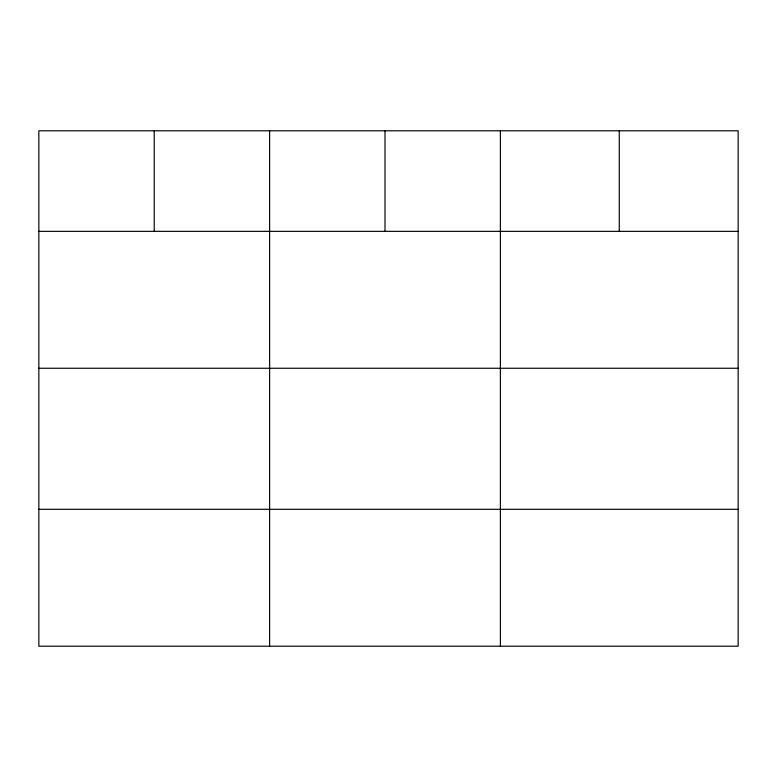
<?xml version="1.0" encoding="UTF-8"?>
<svg xmlns="http://www.w3.org/2000/svg" width="777" height="777" viewBox="0 0 777 777"><rect width="100%" height="100%" fill="white"/><g stroke="black" fill="none" stroke-linecap="round" stroke-linejoin="round"><path stroke-width="1.17" d="M738.15 231.352L738.15 646.211L38.85 646.211L38.85 130.789L738.15 130.789L738.15 231.352L38.85 231.352M38.85 368.259L738.15 368.259M38.85 509.304L738.15 509.304M619.269 130.789L619.269 231.352M500.388 130.789L500.388 646.211M385.003 130.789L385.003 231.352M269.619 130.789L269.619 646.211M154.234 130.789L154.234 231.352"/></g></svg>
